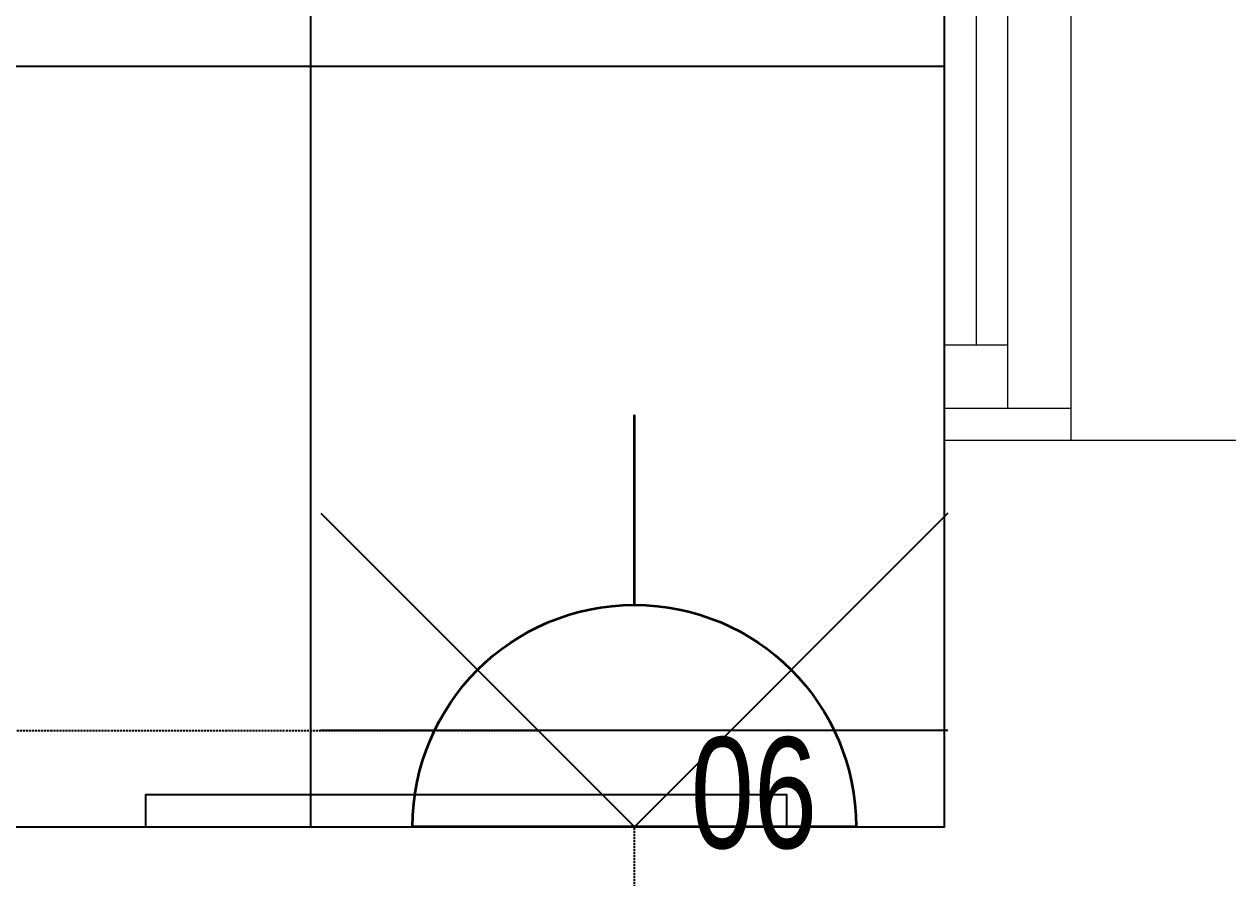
# Model space of a CAD drawing. Extents: x -12260 to 57327, y -29287 to 19916.
# Drawn here: x 48250 to 49206, y 5495 to 6168 of the extents above; entities that cross this region are included whole.
import ezdxf
from ezdxf.enums import TextEntityAlignment as Align

# ---------------------------------------------------------------- set-up
doc = ezdxf.new("R2010")
doc.units = 0
doc.header["$LTSCALE"] = 0.25
doc.linetypes.add('DASHDOT', pattern=[25.4, 12.7, -6.35, 0, -6.35])
doc.linetypes.add('HIDDEN', pattern=[9.525, 6.35, -3.175])
for name, color, linetype, lineweight in [('01-First Floor-FUR$0$72_EGR_EQP_TAG', 142, 'Continuous', 5), ('01-First Floor-FUR$0$Aluminum', 251, 'Continuous', 5), ('01-First Floor-FUR$0$LOADING', 253, 'Continuous', 5), ('01-First Floor-FUR$0$Walls', 251, 'Continuous', 5), ('E-LITE-CLNG-CNDT', 6, 'DASHDOT', 35), ('E-LITE-EXIT-NUMB', 6, 'Continuous', 25), ('E-POWR-FLOR-CNDT', 6, 'HIDDEN', 25), ('E-POWR-WALL @ 100', 4, 'Continuous', 35)]:
    doc.layers.add(name, color=color, linetype=linetype, lineweight=lineweight)
doc.layers.add('01-First Floor-FUR$0$FALSE CEILING', color=251, linetype='Continuous')
doc.styles.add('01-First Floor-FUR$0$X3G_ENTITY_257CFD', font='swisscl.ttf', dxfattribs={"height": 200})
doc.styles.add('DC_SIMPLEX', font='SIMPLEX.shx', dxfattribs={"width": 0.7})

# ---------------------------------------------------------------- blocks, each defined once
blk = doc.blocks.new('01-First Floor-FUR')
at = {"layer": '01-First Floor-FUR$0$Aluminum'}
for p, q in [((48976, 5840), (48976, 7340)), ((49076, 5840), (49076, 7340)), ((49026, 5865), (49026, 7315)), ((49001, 7265), (49001, 5915)), ((49026, 5915), (48976, 5915)), ((49076, 5865), (48976, 5865))]:
    blk.add_line(p, q, dxfattribs=at)
at = {"layer": '01-First Floor-FUR$0$FALSE CEILING', "linetype": 'Continuous'}
for p, q in [((48476, 5535), (48476, 8565.12)), ((45476, 6135), (48976, 6135))]:
    blk.add_line(p, q, dxfattribs=at)
at = {"layer": '01-First Floor-FUR$0$FALSE CEILING'}
blk.add_lwpolyline([(45476, 5535), (48976, 5535), (48976, 8565.12), (45476, 8565.12)], close=True, dxfattribs=at)
at = {"layer": '01-First Floor-FUR$0$FALSE CEILING', "elevation": -0.1}
blk.add_lwpolyline([(48851.65, 5535), (48851.65, 5560), (48345.65, 5560), (48345.65, 5535), (48851.65, 5535)], dxfattribs=at)
at = {"layer": '01-First Floor-FUR$0$LOADING', "elevation": -0.1}
blk.add_lwpolyline([(48851.65, 5535), (48851.65, 5560), (48345.65, 5560), (48345.65, 5535), (48851.65, 5535)], dxfattribs=at)
at = {"layer": '01-First Floor-FUR$0$Walls'}
for p, q in [((48976, 5535), (48976, 5840)), ((48976, 5840), (49206, 5840)), ((45476, 5535), (48976, 5535))]:
    blk.add_line(p, q, dxfattribs=at)
at = {"layer": '01-First Floor-FUR$0$72_EGR_EQP_TAG', "insert": (48825.77, 5605.48, -0.1), "char_height": 87.473, "attachment_point": 2, "style": '01-First Floor-FUR$0$X3G_ENTITY_257CFD'}
blk.add_mtext('06', dxfattribs=at)
blk = doc.blocks.new('*U26')
blk.add_line((0, -1.75), (0, -3.25))
blk.add_lwpolyline([(-1.75, 0, 1), (1.75, 0)], format="xyb", close=True)
at = {"layer": 'Defpoints'}
for p, q in [((-2.4749, -2.4749), (0, 0)), ((2.4749, -2.4749), (0, 0)), ((2.4749, -0.7582), (-2.4749, -0.7582))]:
    blk.add_line(p, q, dxfattribs=at)
at = {"layer": 'E-LITE-EXIT-NUMB', "style": 'DC_SIMPLEX', "width": 0.7, "flags": 8}
blk.add_attdef('TYPE', text='', height=2, rotation=360, dxfattribs=at).set_placement((-2.682, 5.2383), align=Align.RIGHT)
blk.add_attdef('CIRCUIT', (2.682, 5.2383), '', height=2, rotation=360, dxfattribs=at)

msp = doc.modelspace()

# ---------------------------------------------------------------- linework, layer by layer
at = {"layer": 'E-POWR-FLOR-CNDT'}
for points in [[(48006.12, 5610.82), (48655.56, 5610.82)], [(48731.38, 5435), (48731.38, 5535)]]:
    msp.add_lwpolyline(points, dxfattribs=at)

# ---------------------------------------------------------------- block references
at = {"layer": 'E-LITE-CLNG-CNDT'}
msp.add_blockref('01-First Floor-FUR', (0, 0), dxfattribs=at)
at = {"layer": 'E-POWR-WALL @ 100', "xscale": -100, "yscale": 100, "zscale": 100, "rotation": 180}
msp.add_blockref('*U26', (48731.38, 5535), dxfattribs=at)

doc.saveas('drawing.dxf')
